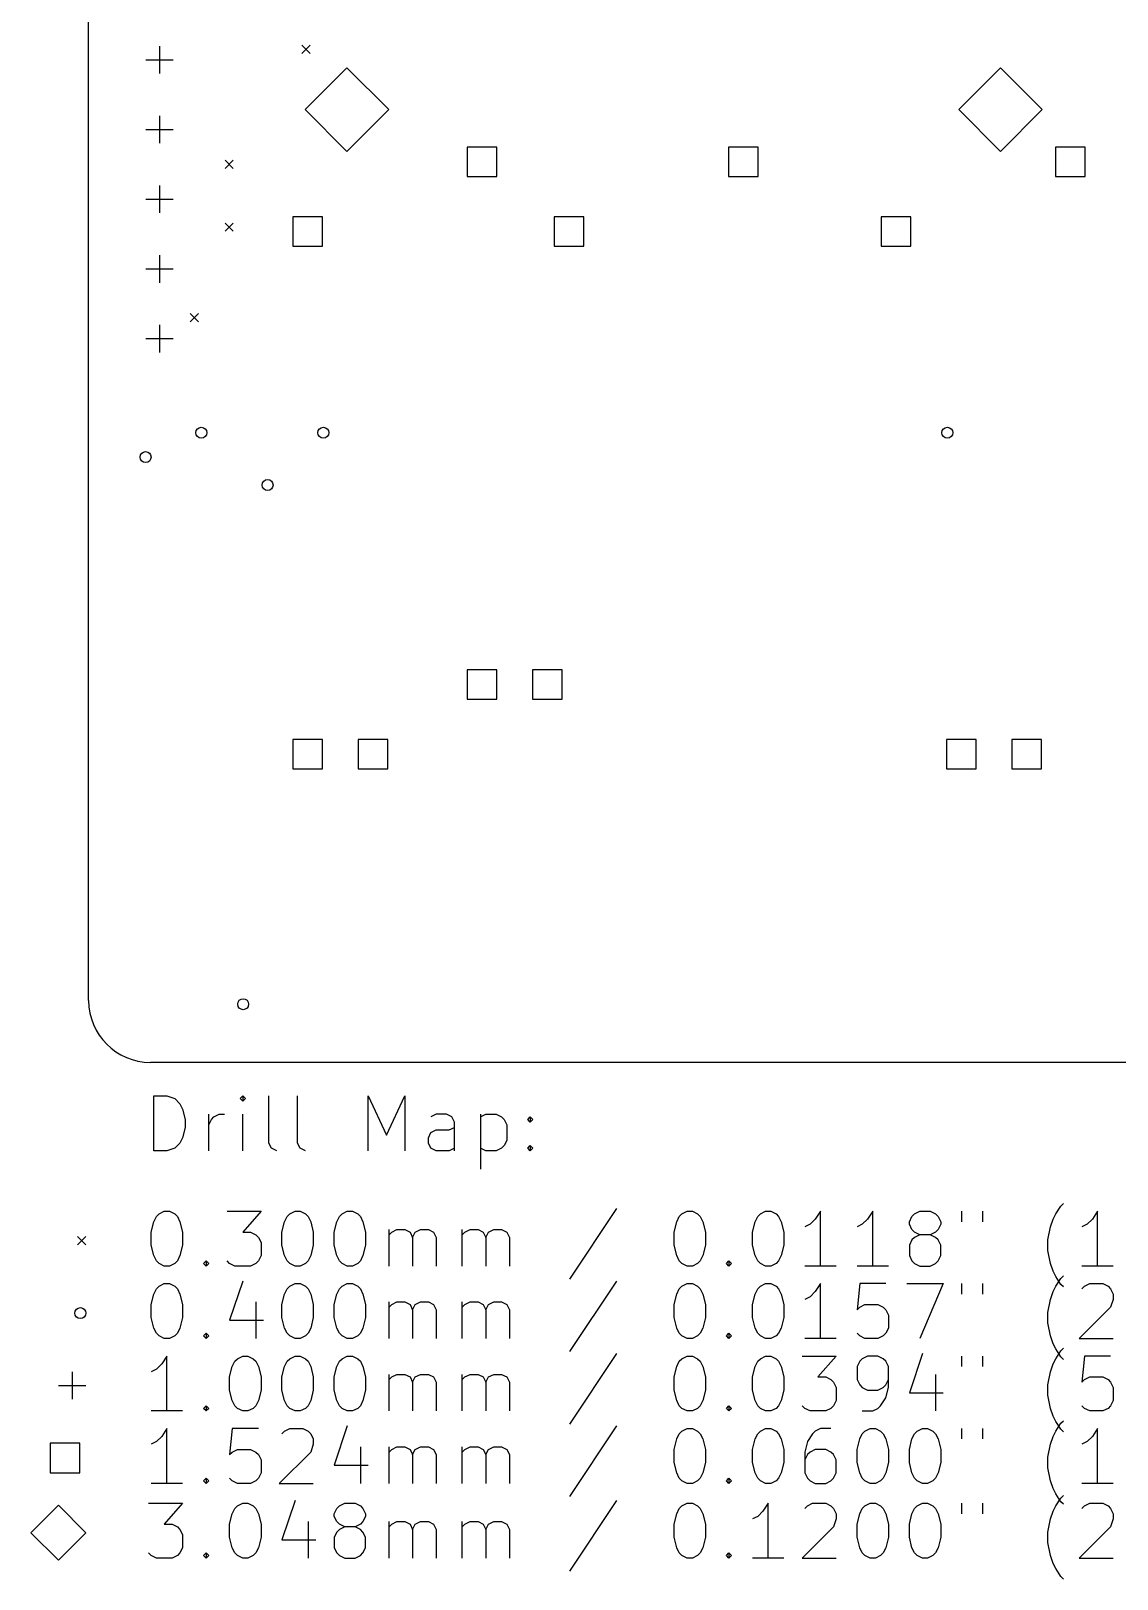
# Model space of a CAD drawing. Extents: x 58 to 363, y -197 to -84.
# Drawn here: x 57.5 to 97.1, y -196.6 to -140.2 of the extents above; entities that cross this region are included whole.
import ezdxf

# ---------------------------------------------------------------- set-up
doc = ezdxf.new("R2010")
doc.units = 0
doc.layers.add('BLACK', color=7, linetype='CONTINUOUS')

msp = doc.modelspace()

# ---------------------------------------------------------------- linework, layer by layer
at = {"layer": 'BLACK', "linetype": 'CONTINUOUS'}
for p, q in [((59.6479, -175.511), (59.6479, -85.8111)), ((62.23, -140.724), (62.23, -141.724)), ((67.414, -140.693), (67.714, -140.993)), ((67.714, -140.693), (67.414, -140.993)), ((61.73, -141.224), (62.73, -141.224)), ((69.0562, -141.51), (67.5322, -143.034)), ((70.5802, -143.034), (69.0562, -141.51)), ((92.8687, -141.51), (91.3447, -143.034)), ((94.3927, -143.034), (92.8687, -141.51)), ((62.23, -143.264), (62.23, -144.264)), ((67.5322, -143.034), (69.0562, -144.558)), ((69.0562, -144.558), (70.5802, -143.034)), ((91.3447, -143.034), (92.8687, -144.558)), ((92.8687, -144.558), (94.3927, -143.034)), ((61.73, -143.764), (62.73, -143.764)), ((74.5163, -144.4), (73.4387, -144.4)), ((73.4387, -144.4), (73.4387, -145.478)), ((74.5163, -145.478), (74.5163, -144.4)), ((84.0413, -144.4), (82.9637, -144.4)), ((82.9637, -144.4), (82.9637, -145.478)), ((84.0413, -145.478), (84.0413, -144.4)), ((95.9476, -144.4), (94.8699, -144.4)), ((94.8699, -144.4), (94.8699, -145.478)), ((95.9476, -145.478), (95.9476, -144.4)), ((64.62, -144.884), (64.92, -145.184)), ((64.92, -144.884), (64.62, -145.184)), ((73.4387, -145.478), (74.5163, -145.478)), ((82.9637, -145.478), (84.0413, -145.478)), ((94.8699, -145.478), (95.9476, -145.478)), ((62.23, -145.804), (62.23, -146.804)), ((61.73, -146.304), (62.73, -146.304)), ((64.62, -147.17), (64.92, -147.47)), ((64.92, -147.17), (64.62, -147.47)), ((68.1663, -146.94), (67.0887, -146.94)), ((67.0887, -146.94), (67.0887, -148.018)), ((68.1663, -148.018), (68.1663, -146.94)), ((77.6913, -146.94), (76.6137, -146.94)), ((76.6137, -146.94), (76.6137, -148.018)), ((77.6913, -148.018), (77.6913, -146.94)), ((89.5976, -146.94), (88.5199, -146.94)), ((88.5199, -146.94), (88.5199, -148.018)), ((89.5976, -148.018), (89.5976, -146.94)), ((62.23, -148.344), (62.23, -149.344)), ((67.0887, -148.018), (68.1663, -148.018)), ((76.6137, -148.018), (77.6913, -148.018)), ((88.5199, -148.018), (89.5976, -148.018)), ((61.73, -148.844), (62.73, -148.844)), ((63.35, -150.472), (63.65, -150.772)), ((63.65, -150.472), (63.35, -150.772)), ((62.23, -150.884), (62.23, -151.884)), ((61.73, -151.384), (62.73, -151.384)), ((74.5163, -163.45), (73.4387, -163.45)), ((73.4387, -163.45), (73.4387, -164.528)), ((74.5163, -164.528), (74.5163, -163.45)), ((76.8976, -163.45), (75.8199, -163.45)), ((75.8199, -163.45), (75.8199, -164.528)), ((76.8976, -164.528), (76.8976, -163.45)), ((73.4387, -164.528), (74.5163, -164.528)), ((75.8199, -164.528), (76.8976, -164.528)), ((68.1663, -165.99), (67.0887, -165.99)), ((67.0887, -165.99), (67.0887, -167.068)), ((68.1663, -167.068), (68.1663, -165.99)), ((70.5476, -165.99), (69.4699, -165.99)), ((69.4699, -165.99), (69.4699, -167.068)), ((70.5476, -167.068), (70.5476, -165.99)), ((91.9788, -165.99), (90.9012, -165.99)), ((90.9012, -165.99), (90.9012, -167.068)), ((91.9788, -167.068), (91.9788, -165.99)), ((94.3601, -165.99), (93.2824, -165.99)), ((93.2824, -165.99), (93.2824, -167.068)), ((94.3601, -167.068), (94.3601, -165.99)), ((67.0887, -167.068), (68.1663, -167.068)), ((69.4699, -167.068), (70.5476, -167.068)), ((90.9012, -167.068), (91.9788, -167.068)), ((93.2824, -167.068), (94.3601, -167.068)), ((107.387, -177.761), (61.8979, -177.761)), ((62.0241, -180.986), (62.0241, -178.986)), ((62.0241, -178.986), (62.5003, -178.986)), ((62.5003, -178.986), (62.786, -179.082)), ((62.786, -179.082), (62.9765, -179.272)), ((62.9765, -179.272), (63.0717, -179.463)), ((65.2622, -178.986), (65.1669, -179.082)), ((65.1669, -179.082), (65.2622, -179.177)), ((65.3574, -179.082), (65.2622, -178.986)), ((65.2622, -178.986), (65.2622, -179.177)), ((65.2622, -179.177), (65.3574, -179.082)), ((66.2146, -180.701), (66.2146, -178.986)), ((67.2622, -180.701), (67.2622, -178.986)), ((69.8336, -180.986), (69.8336, -178.986)), ((69.8336, -178.986), (70.5003, -180.415)), ((70.5003, -180.415), (71.1669, -178.986)), ((71.1669, -178.986), (71.1669, -180.986)), ((63.0717, -179.463), (63.1669, -179.843)), ((63.1669, -179.843), (63.1669, -180.129)), ((64.0241, -180.986), (64.0241, -179.653)), ((64.0241, -180.034), (64.1193, -179.843)), ((64.1193, -179.843), (64.2146, -179.748)), ((64.2146, -179.748), (64.405, -179.653)), ((64.405, -179.653), (64.5955, -179.653)), ((65.2622, -180.986), (65.2622, -179.653)), ((72.3098, -179.653), (72.1193, -179.748)), ((72.6908, -179.653), (72.3098, -179.653)), ((72.8812, -179.748), (72.6908, -179.653)), ((72.9765, -179.939), (72.8812, -179.748)), ((72.9765, -180.986), (72.9765, -179.939)), ((73.9288, -179.653), (73.9288, -181.653)), ((73.9288, -179.748), (74.1193, -179.653)), ((74.1193, -179.653), (74.5003, -179.653)), ((74.5003, -179.653), (74.6908, -179.748)), ((74.6908, -179.748), (74.786, -179.843)), ((74.786, -179.843), (74.8812, -180.034)), ((75.6431, -179.843), (75.7384, -179.748)), ((75.7384, -179.939), (75.6431, -179.843)), ((75.7384, -179.748), (75.8336, -179.843)), ((75.7384, -179.748), (75.7384, -179.939)), ((75.8336, -179.843), (75.7384, -179.939)), ((63.0717, -180.51), (62.9765, -180.701)), ((63.1669, -180.129), (63.0717, -180.51)), ((72.0241, -180.51), (72.1193, -180.32)), ((72.0241, -180.701), (72.0241, -180.51)), ((72.1193, -180.32), (72.3098, -180.224)), ((72.3098, -180.224), (72.786, -180.224)), ((72.786, -180.224), (72.9765, -180.129)), ((74.8812, -180.034), (74.8812, -180.605)), ((62.5003, -180.986), (62.0241, -180.986)), ((62.786, -180.891), (62.5003, -180.986)), ((62.9765, -180.701), (62.786, -180.891)), ((66.3098, -180.891), (66.2146, -180.701)), ((66.5003, -180.986), (66.3098, -180.891)), ((67.3574, -180.891), (67.2622, -180.701)), ((67.5479, -180.986), (67.3574, -180.891)), ((72.1193, -180.891), (72.0241, -180.701)), ((72.3098, -180.986), (72.1193, -180.891)), ((72.786, -180.986), (72.3098, -180.986)), ((72.9765, -180.891), (72.786, -180.986)), ((74.1193, -180.986), (73.9288, -180.891)), ((74.5003, -180.986), (74.1193, -180.986)), ((74.6908, -180.891), (74.5003, -180.986)), ((74.786, -180.796), (74.6908, -180.891)), ((74.8812, -180.605), (74.786, -180.796)), ((75.6431, -180.891), (75.7384, -180.796)), ((75.7384, -180.986), (75.6431, -180.891)), ((75.7384, -180.796), (75.8336, -180.891)), ((75.7384, -180.796), (75.7384, -180.986)), ((75.8336, -180.891), (75.7384, -180.986)), ((62.1193, -183.377), (62.2146, -183.282)), ((62.2146, -183.282), (62.405, -183.186)), ((62.405, -183.186), (62.5955, -183.186)), ((62.5955, -183.186), (62.786, -183.282)), ((62.786, -183.282), (62.8812, -183.377)), ((64.6908, -183.186), (65.9288, -183.186)), ((65.9288, -183.186), (65.2622, -183.948)), ((66.8812, -183.377), (66.9765, -183.282)), ((66.9765, -183.282), (67.1669, -183.186)), ((67.1669, -183.186), (67.3574, -183.186)), ((67.3574, -183.186), (67.5479, -183.282)), ((67.5479, -183.282), (67.6431, -183.377)), ((68.786, -183.377), (68.8812, -183.282)), ((68.8812, -183.282), (69.0717, -183.186)), ((69.0717, -183.186), (69.2622, -183.186)), ((69.2622, -183.186), (69.4527, -183.282)), ((69.4527, -183.282), (69.5479, -183.377)), ((78.8812, -183.091), (77.1669, -185.663)), ((81.1669, -183.377), (81.2622, -183.282)), ((81.2622, -183.282), (81.4527, -183.186)), ((81.4527, -183.186), (81.6431, -183.186)), ((81.6431, -183.186), (81.8336, -183.282)), ((81.8336, -183.282), (81.9288, -183.377)), ((84.0241, -183.377), (84.1193, -183.282)), ((84.1193, -183.282), (84.3098, -183.186)), ((84.3098, -183.186), (84.5003, -183.186)), ((84.5003, -183.186), (84.6908, -183.282)), ((84.6908, -183.282), (84.786, -183.377)), ((86.3098, -183.186), (86.1193, -183.472)), ((86.3098, -185.186), (86.3098, -183.186)), ((88.2146, -183.186), (88.0241, -183.472)), ((88.2146, -185.186), (88.2146, -183.186)), ((89.6431, -183.377), (89.7384, -183.282)), ((89.7384, -183.282), (89.9288, -183.186)), ((89.9288, -183.186), (90.3098, -183.186)), ((90.3098, -183.186), (90.5003, -183.282)), ((90.5003, -183.282), (90.5955, -183.377)), ((91.4527, -183.186), (91.4527, -183.567)), ((92.2146, -183.186), (92.2146, -183.567)), ((94.786, -183.472), (94.8812, -183.282)), ((94.8812, -183.282), (95.0717, -182.996)), ((95.0717, -182.996), (95.1669, -182.901)), ((96.405, -183.186), (96.2146, -183.472)), ((96.405, -185.186), (96.405, -183.186)), ((61.9288, -183.948), (62.0241, -183.567)), ((62.0241, -183.567), (62.1193, -183.377)), ((62.8812, -183.377), (62.9765, -183.567)), ((62.9765, -183.567), (63.0717, -183.948)), ((66.6908, -183.948), (66.786, -183.567)), ((66.786, -183.567), (66.8812, -183.377)), ((67.6431, -183.377), (67.7384, -183.567)), ((67.7384, -183.567), (67.8336, -183.948)), ((68.5955, -183.948), (68.6908, -183.567)), ((68.6908, -183.567), (68.786, -183.377)), ((69.5479, -183.377), (69.6431, -183.567)), ((69.6431, -183.567), (69.7384, -183.948)), ((70.5955, -185.186), (70.5955, -183.853)), ((70.6908, -183.948), (70.8812, -183.853)), ((70.8812, -183.853), (71.1669, -183.853)), ((71.1669, -183.853), (71.3574, -183.948)), ((71.5479, -183.948), (71.7384, -183.853)), ((71.7384, -183.853), (72.0241, -183.853)), ((72.0241, -183.853), (72.2146, -183.948)), ((73.2622, -185.186), (73.2622, -183.853)), ((73.3574, -183.948), (73.5479, -183.853)), ((73.5479, -183.853), (73.8336, -183.853)), ((73.8336, -183.853), (74.0241, -183.948)), ((74.2146, -183.948), (74.405, -183.853)), ((74.405, -183.853), (74.6908, -183.853)), ((74.6908, -183.853), (74.8812, -183.948)), ((80.9765, -183.948), (81.0717, -183.567)), ((81.0717, -183.567), (81.1669, -183.377)), ((81.9288, -183.377), (82.0241, -183.567)), ((82.0241, -183.567), (82.1193, -183.948)), ((83.8336, -183.948), (83.9288, -183.567)), ((83.9288, -183.567), (84.0241, -183.377)), ((84.786, -183.377), (84.8812, -183.567)), ((84.8812, -183.567), (84.9765, -183.948)), ((85.9288, -183.663), (85.7384, -183.758)), ((86.1193, -183.472), (85.9288, -183.663)), ((87.8336, -183.663), (87.6431, -183.758)), ((88.0241, -183.472), (87.8336, -183.663)), ((89.5479, -183.567), (89.6431, -183.377)), ((89.5479, -183.663), (89.5479, -183.567)), ((89.6431, -183.853), (89.5479, -183.663)), ((89.7384, -183.948), (89.6431, -183.853)), ((90.5955, -183.853), (90.5003, -183.948)), ((90.5955, -183.377), (90.6908, -183.567)), ((90.6908, -183.663), (90.5955, -183.853)), ((90.6908, -183.567), (90.6908, -183.663)), ((94.5955, -184.234), (94.6908, -183.758)), ((94.6908, -183.758), (94.786, -183.472)), ((96.0241, -183.663), (95.8336, -183.758)), ((96.2146, -183.472), (96.0241, -183.663)), ((59.2479, -184.111), (59.5479, -184.411)), ((59.5479, -184.111), (59.2479, -184.411)), ((61.9288, -184.424), (61.9288, -183.948)), ((62.0241, -184.805), (61.9288, -184.424)), ((63.0717, -184.424), (62.9765, -184.805)), ((63.0717, -183.948), (63.0717, -184.424)), ((65.2622, -183.948), (65.5479, -183.948)), ((65.5479, -183.948), (65.7384, -184.043)), ((65.7384, -184.043), (65.8336, -184.139)), ((65.8336, -184.139), (65.9288, -184.329)), ((65.9288, -184.329), (65.9288, -184.805)), ((66.6908, -184.424), (66.6908, -183.948)), ((66.786, -184.805), (66.6908, -184.424)), ((67.8336, -184.424), (67.7384, -184.805)), ((67.8336, -183.948), (67.8336, -184.424)), ((68.5955, -184.424), (68.5955, -183.948)), ((68.6908, -184.805), (68.5955, -184.424)), ((69.7384, -184.424), (69.6431, -184.805)), ((69.7384, -183.948), (69.7384, -184.424)), ((70.5955, -184.043), (70.6908, -183.948)), ((71.3574, -183.948), (71.4527, -184.139)), ((71.4527, -184.139), (71.5479, -183.948)), ((71.4527, -184.139), (71.4527, -185.186)), ((72.2146, -183.948), (72.3098, -184.139)), ((72.3098, -184.139), (72.3098, -185.186)), ((73.2622, -184.043), (73.3574, -183.948)), ((74.0241, -183.948), (74.1193, -184.139)), ((74.1193, -184.139), (74.2146, -183.948)), ((74.1193, -184.139), (74.1193, -185.186)), ((74.8812, -183.948), (74.9765, -184.139)), ((74.9765, -184.139), (74.9765, -185.186)), ((80.9765, -184.424), (80.9765, -183.948)), ((81.0717, -184.805), (80.9765, -184.424)), ((82.1193, -184.424), (82.0241, -184.805)), ((82.1193, -183.948), (82.1193, -184.424)), ((83.8336, -184.424), (83.8336, -183.948)), ((83.9288, -184.805), (83.8336, -184.424)), ((84.9765, -184.424), (84.8812, -184.805)), ((84.9765, -183.948), (84.9765, -184.424)), ((89.6431, -184.234), (89.5479, -184.424)), ((89.5479, -184.424), (89.5479, -184.805)), ((89.7384, -184.139), (89.6431, -184.234)), ((89.9288, -184.043), (89.7384, -183.948)), ((89.9288, -184.043), (89.7384, -184.139)), ((90.3098, -184.043), (89.9288, -184.043)), ((90.5003, -183.948), (90.3098, -184.043)), ((90.5003, -184.139), (90.3098, -184.043)), ((90.5955, -184.234), (90.5003, -184.139)), ((90.6908, -184.424), (90.5955, -184.234)), ((90.6908, -184.805), (90.6908, -184.424)), ((94.5955, -184.615), (94.5955, -184.234)), ((62.1193, -184.996), (62.0241, -184.805)), ((62.2146, -185.091), (62.1193, -184.996)), ((62.8812, -184.996), (62.786, -185.091)), ((62.9765, -184.805), (62.8812, -184.996)), ((63.8336, -185.091), (63.9288, -184.996)), ((63.9288, -184.996), (64.0241, -185.091)), ((63.9288, -184.996), (63.9288, -185.186)), ((64.786, -185.091), (64.6908, -184.996)), ((65.8336, -184.996), (65.7384, -185.091)), ((65.9288, -184.805), (65.8336, -184.996)), ((66.8812, -184.996), (66.786, -184.805)), ((66.9765, -185.091), (66.8812, -184.996)), ((67.6431, -184.996), (67.5479, -185.091)), ((67.7384, -184.805), (67.6431, -184.996)), ((68.786, -184.996), (68.6908, -184.805)), ((68.8812, -185.091), (68.786, -184.996)), ((69.5479, -184.996), (69.4527, -185.091)), ((69.6431, -184.805), (69.5479, -184.996)), ((81.1669, -184.996), (81.0717, -184.805)), ((81.2622, -185.091), (81.1669, -184.996)), ((81.9288, -184.996), (81.8336, -185.091)), ((82.0241, -184.805), (81.9288, -184.996)), ((82.8812, -185.091), (82.9765, -184.996)), ((82.9765, -184.996), (83.0717, -185.091)), ((82.9765, -184.996), (82.9765, -185.186)), ((84.0241, -184.996), (83.9288, -184.805)), ((84.1193, -185.091), (84.0241, -184.996)), ((84.786, -184.996), (84.6908, -185.091)), ((84.8812, -184.805), (84.786, -184.996)), ((89.5479, -184.805), (89.6431, -184.996)), ((89.6431, -184.996), (89.7384, -185.091)), ((90.5003, -185.091), (90.5955, -184.996)), ((90.5955, -184.996), (90.6908, -184.805)), ((94.6908, -185.091), (94.5955, -184.615)), ((62.405, -185.186), (62.2146, -185.091)), ((62.5955, -185.186), (62.405, -185.186)), ((62.786, -185.091), (62.5955, -185.186)), ((63.9288, -185.186), (63.8336, -185.091)), ((64.0241, -185.091), (63.9288, -185.186)), ((64.9765, -185.186), (64.786, -185.091)), ((65.5479, -185.186), (64.9765, -185.186)), ((65.7384, -185.091), (65.5479, -185.186)), ((67.1669, -185.186), (66.9765, -185.091)), ((67.3574, -185.186), (67.1669, -185.186)), ((67.5479, -185.091), (67.3574, -185.186)), ((69.0717, -185.186), (68.8812, -185.091)), ((69.2622, -185.186), (69.0717, -185.186)), ((69.4527, -185.091), (69.2622, -185.186)), ((81.4527, -185.186), (81.2622, -185.091)), ((81.6431, -185.186), (81.4527, -185.186)), ((81.8336, -185.091), (81.6431, -185.186)), ((82.9765, -185.186), (82.8812, -185.091)), ((83.0717, -185.091), (82.9765, -185.186)), ((84.3098, -185.186), (84.1193, -185.091)), ((84.5003, -185.186), (84.3098, -185.186)), ((84.6908, -185.091), (84.5003, -185.186)), ((86.8812, -185.186), (85.7384, -185.186)), ((88.786, -185.186), (87.6431, -185.186)), ((89.7384, -185.091), (89.9288, -185.186)), ((89.9288, -185.186), (90.3098, -185.186)), ((90.3098, -185.186), (90.5003, -185.091)), ((94.786, -185.377), (94.6908, -185.091)), ((94.8812, -185.567), (94.786, -185.377)), ((95.0717, -185.853), (94.8812, -185.567)), ((95.0717, -185.636), (95.1669, -185.541)), ((96.9765, -185.186), (95.8336, -185.186)), ((62.0241, -186.207), (62.1193, -186.017)), ((62.1193, -186.017), (62.2146, -185.922)), ((62.2146, -185.922), (62.405, -185.826)), ((62.405, -185.826), (62.5955, -185.826)), ((62.5955, -185.826), (62.786, -185.922)), ((62.786, -185.922), (62.8812, -186.017)), ((62.8812, -186.017), (62.9765, -186.207)), ((65.2622, -185.731), (64.786, -187.16)), ((66.786, -186.207), (66.8812, -186.017)), ((66.8812, -186.017), (66.9765, -185.922)), ((66.9765, -185.922), (67.1669, -185.826)), ((67.1669, -185.826), (67.3574, -185.826)), ((67.3574, -185.826), (67.5479, -185.922)), ((67.5479, -185.922), (67.6431, -186.017)), ((67.6431, -186.017), (67.7384, -186.207)), ((68.6908, -186.207), (68.786, -186.017)), ((68.786, -186.017), (68.8812, -185.922)), ((68.8812, -185.922), (69.0717, -185.826)), ((69.0717, -185.826), (69.2622, -185.826)), ((69.2622, -185.826), (69.4527, -185.922)), ((69.4527, -185.922), (69.5479, -186.017)), ((69.5479, -186.017), (69.6431, -186.207)), ((78.8812, -185.731), (77.1669, -188.303)), ((81.0717, -186.207), (81.1669, -186.017)), ((81.1669, -186.017), (81.2622, -185.922)), ((81.2622, -185.922), (81.4527, -185.826)), ((81.4527, -185.826), (81.6431, -185.826)), ((81.6431, -185.826), (81.8336, -185.922)), ((81.8336, -185.922), (81.9288, -186.017)), ((81.9288, -186.017), (82.0241, -186.207)), ((83.9288, -186.207), (84.0241, -186.017)), ((84.0241, -186.017), (84.1193, -185.922)), ((84.1193, -185.922), (84.3098, -185.826)), ((84.3098, -185.826), (84.5003, -185.826)), ((84.5003, -185.826), (84.6908, -185.922)), ((84.6908, -185.922), (84.786, -186.017)), ((84.786, -186.017), (84.8812, -186.207)), ((86.1193, -186.112), (85.9288, -186.303)), ((86.3098, -185.826), (86.1193, -186.112)), ((86.3098, -187.826), (86.3098, -185.826)), ((87.7384, -185.826), (87.6431, -186.779)), ((88.6908, -185.826), (87.7384, -185.826)), ((89.4527, -185.826), (90.786, -185.826)), ((90.786, -185.826), (89.9288, -187.826)), ((91.4527, -185.826), (91.4527, -186.207)), ((92.2146, -185.826), (92.2146, -186.207)), ((94.6908, -186.398), (94.786, -186.112)), ((94.786, -186.112), (94.8812, -185.922)), ((94.8812, -185.922), (95.0717, -185.636)), ((95.1669, -185.948), (95.0717, -185.853)), ((95.8336, -186.017), (95.9288, -185.922)), ((95.9288, -185.922), (96.1193, -185.826)), ((96.1193, -185.826), (96.5955, -185.826)), ((96.5955, -185.826), (96.786, -185.922)), ((96.786, -185.922), (96.8812, -186.017)), ((96.8812, -186.017), (96.9765, -186.207)), ((61.9288, -186.588), (62.0241, -186.207)), ((61.9288, -187.064), (61.9288, -186.588)), ((62.9765, -186.207), (63.0717, -186.588)), ((63.0717, -186.588), (63.0717, -187.064)), ((65.7384, -186.493), (65.7384, -187.826)), ((66.6908, -186.588), (66.786, -186.207)), ((66.6908, -187.064), (66.6908, -186.588)), ((67.7384, -186.207), (67.8336, -186.588)), ((67.8336, -186.588), (67.8336, -187.064)), ((68.5955, -186.588), (68.6908, -186.207)), ((68.5955, -187.064), (68.5955, -186.588)), ((69.6431, -186.207), (69.7384, -186.588)), ((69.7384, -186.588), (69.7384, -187.064)), ((70.5955, -187.826), (70.5955, -186.493)), ((70.5955, -186.683), (70.6908, -186.588)), ((70.6908, -186.588), (70.8812, -186.493)), ((70.8812, -186.493), (71.1669, -186.493)), ((71.1669, -186.493), (71.3574, -186.588)), ((71.3574, -186.588), (71.4527, -186.779)), ((71.4527, -186.779), (71.5479, -186.588)), ((71.5479, -186.588), (71.7384, -186.493)), ((71.7384, -186.493), (72.0241, -186.493)), ((72.0241, -186.493), (72.2146, -186.588)), ((72.2146, -186.588), (72.3098, -186.779)), ((73.2622, -187.826), (73.2622, -186.493)), ((73.2622, -186.683), (73.3574, -186.588)), ((73.3574, -186.588), (73.5479, -186.493)), ((73.5479, -186.493), (73.8336, -186.493)), ((73.8336, -186.493), (74.0241, -186.588)), ((74.0241, -186.588), (74.1193, -186.779)), ((74.1193, -186.779), (74.2146, -186.588)), ((74.2146, -186.588), (74.405, -186.493)), ((74.405, -186.493), (74.6908, -186.493)), ((74.6908, -186.493), (74.8812, -186.588)), ((74.8812, -186.588), (74.9765, -186.779)), ((80.9765, -186.588), (81.0717, -186.207)), ((80.9765, -187.064), (80.9765, -186.588)), ((82.0241, -186.207), (82.1193, -186.588)), ((82.1193, -186.588), (82.1193, -187.064)), ((83.8336, -186.588), (83.9288, -186.207)), ((83.8336, -187.064), (83.8336, -186.588)), ((84.8812, -186.207), (84.9765, -186.588)), ((84.9765, -186.588), (84.9765, -187.064)), ((85.9288, -186.303), (85.7384, -186.398)), ((87.6431, -186.779), (87.7384, -186.683)), ((87.7384, -186.683), (87.9288, -186.588)), ((87.9288, -186.588), (88.405, -186.588)), ((88.405, -186.588), (88.5955, -186.683)), ((88.5955, -186.683), (88.6908, -186.779)), ((94.5955, -186.874), (94.6908, -186.398)), ((96.8812, -186.683), (95.7384, -187.826)), ((96.9765, -186.398), (96.8812, -186.683)), ((96.9765, -186.207), (96.9765, -186.398)), ((62.0241, -187.445), (61.9288, -187.064)), ((63.0717, -187.064), (62.9765, -187.445)), ((64.786, -187.16), (66.0241, -187.16)), ((66.786, -187.445), (66.6908, -187.064)), ((67.8336, -187.064), (67.7384, -187.445)), ((68.6908, -187.445), (68.5955, -187.064)), ((69.7384, -187.064), (69.6431, -187.445)), ((71.4527, -186.779), (71.4527, -187.826)), ((72.3098, -186.779), (72.3098, -187.826)), ((74.1193, -186.779), (74.1193, -187.826)), ((74.9765, -186.779), (74.9765, -187.826)), ((81.0717, -187.445), (80.9765, -187.064)), ((82.1193, -187.064), (82.0241, -187.445)), ((83.9288, -187.445), (83.8336, -187.064)), ((84.9765, -187.064), (84.8812, -187.445)), ((88.6908, -186.779), (88.786, -186.969)), ((88.786, -186.969), (88.786, -187.445)), ((94.5955, -187.255), (94.5955, -186.874)), ((94.6908, -187.731), (94.5955, -187.255)), ((62.1193, -187.636), (62.0241, -187.445)), ((62.2146, -187.731), (62.1193, -187.636)), ((62.405, -187.826), (62.2146, -187.731)), ((62.5955, -187.826), (62.405, -187.826)), ((62.786, -187.731), (62.5955, -187.826)), ((62.8812, -187.636), (62.786, -187.731)), ((62.9765, -187.445), (62.8812, -187.636)), ((63.8336, -187.731), (63.9288, -187.636)), ((63.9288, -187.826), (63.8336, -187.731)), ((63.9288, -187.636), (64.0241, -187.731)), ((63.9288, -187.636), (63.9288, -187.826)), ((64.0241, -187.731), (63.9288, -187.826)), ((66.8812, -187.636), (66.786, -187.445)), ((66.9765, -187.731), (66.8812, -187.636)), ((67.1669, -187.826), (66.9765, -187.731)), ((67.3574, -187.826), (67.1669, -187.826)), ((67.5479, -187.731), (67.3574, -187.826)), ((67.6431, -187.636), (67.5479, -187.731)), ((67.7384, -187.445), (67.6431, -187.636)), ((68.786, -187.636), (68.6908, -187.445)), ((68.8812, -187.731), (68.786, -187.636)), ((69.0717, -187.826), (68.8812, -187.731)), ((69.2622, -187.826), (69.0717, -187.826)), ((69.4527, -187.731), (69.2622, -187.826)), ((69.5479, -187.636), (69.4527, -187.731)), ((69.6431, -187.445), (69.5479, -187.636)), ((81.1669, -187.636), (81.0717, -187.445)), ((81.2622, -187.731), (81.1669, -187.636)), ((81.4527, -187.826), (81.2622, -187.731)), ((81.6431, -187.826), (81.4527, -187.826)), ((81.8336, -187.731), (81.6431, -187.826)), ((81.9288, -187.636), (81.8336, -187.731)), ((82.0241, -187.445), (81.9288, -187.636)), ((82.8812, -187.731), (82.9765, -187.636)), ((82.9765, -187.826), (82.8812, -187.731)), ((82.9765, -187.636), (83.0717, -187.731)), ((82.9765, -187.636), (82.9765, -187.826)), ((83.0717, -187.731), (82.9765, -187.826)), ((84.0241, -187.636), (83.9288, -187.445)), ((84.1193, -187.731), (84.0241, -187.636)), ((84.3098, -187.826), (84.1193, -187.731)), ((84.5003, -187.826), (84.3098, -187.826)), ((84.6908, -187.731), (84.5003, -187.826)), ((84.786, -187.636), (84.6908, -187.731)), ((84.8812, -187.445), (84.786, -187.636)), ((86.8812, -187.826), (85.7384, -187.826)), ((87.7384, -187.731), (87.6431, -187.636)), ((87.9288, -187.826), (87.7384, -187.731)), ((88.405, -187.826), (87.9288, -187.826)), ((88.5955, -187.731), (88.405, -187.826)), ((88.6908, -187.636), (88.5955, -187.731)), ((88.786, -187.445), (88.6908, -187.636)), ((94.786, -188.017), (94.6908, -187.731)), ((95.7384, -187.826), (96.9765, -187.826)), ((78.8812, -188.371), (77.1669, -190.943)), ((90.0241, -188.371), (89.5479, -189.8)), ((94.8812, -188.207), (94.786, -188.017)), ((95.0717, -188.493), (94.8812, -188.207)), ((94.8812, -188.562), (95.0717, -188.276)), ((95.0717, -188.276), (95.1669, -188.181)), ((62.1193, -188.943), (61.9288, -189.038)), ((62.3098, -188.752), (62.1193, -188.943)), ((62.5003, -188.466), (62.3098, -188.752)), ((62.5003, -190.466), (62.5003, -188.466)), ((64.786, -189.228), (64.8812, -188.847)), ((64.8812, -188.847), (64.9765, -188.657)), ((64.9765, -188.657), (65.0717, -188.562)), ((65.0717, -188.562), (65.2622, -188.466)), ((65.2622, -188.466), (65.4527, -188.466)), ((65.4527, -188.466), (65.6431, -188.562)), ((65.6431, -188.562), (65.7384, -188.657)), ((65.7384, -188.657), (65.8336, -188.847)), ((65.8336, -188.847), (65.9288, -189.228)), ((66.6908, -189.228), (66.786, -188.847)), ((66.786, -188.847), (66.8812, -188.657)), ((66.8812, -188.657), (66.9765, -188.562)), ((66.9765, -188.562), (67.1669, -188.466)), ((67.1669, -188.466), (67.3574, -188.466)), ((67.3574, -188.466), (67.5479, -188.562)), ((67.5479, -188.562), (67.6431, -188.657)), ((67.6431, -188.657), (67.7384, -188.847)), ((67.7384, -188.847), (67.8336, -189.228)), ((68.5955, -189.228), (68.6908, -188.847)), ((68.6908, -188.847), (68.786, -188.657)), ((68.786, -188.657), (68.8812, -188.562)), ((68.8812, -188.562), (69.0717, -188.466)), ((69.0717, -188.466), (69.2622, -188.466)), ((69.2622, -188.466), (69.4527, -188.562)), ((69.4527, -188.562), (69.5479, -188.657)), ((69.5479, -188.657), (69.6431, -188.847)), ((69.6431, -188.847), (69.7384, -189.228)), ((80.9765, -189.228), (81.0717, -188.847)), ((81.0717, -188.847), (81.1669, -188.657)), ((81.1669, -188.657), (81.2622, -188.562)), ((81.2622, -188.562), (81.4527, -188.466)), ((81.4527, -188.466), (81.6431, -188.466)), ((81.6431, -188.466), (81.8336, -188.562)), ((81.8336, -188.562), (81.9288, -188.657)), ((81.9288, -188.657), (82.0241, -188.847)), ((82.0241, -188.847), (82.1193, -189.228)), ((83.8336, -189.228), (83.9288, -188.847)), ((83.9288, -188.847), (84.0241, -188.657)), ((84.0241, -188.657), (84.1193, -188.562)), ((84.1193, -188.562), (84.3098, -188.466)), ((84.3098, -188.466), (84.5003, -188.466)), ((84.5003, -188.466), (84.6908, -188.562)), ((84.6908, -188.562), (84.786, -188.657)), ((84.786, -188.657), (84.8812, -188.847)), ((84.8812, -188.847), (84.9765, -189.228)), ((85.6431, -188.466), (86.8812, -188.466)), ((86.8812, -188.466), (86.2146, -189.228)), ((87.7384, -188.657), (87.6431, -188.847)), ((87.6431, -188.847), (87.6431, -189.323)), ((87.8336, -188.562), (87.7384, -188.657)), ((88.0241, -188.466), (87.8336, -188.562)), ((88.405, -188.466), (88.0241, -188.466)), ((88.5955, -188.562), (88.405, -188.466)), ((88.6908, -188.657), (88.5955, -188.562)), ((88.786, -188.847), (88.6908, -188.657)), ((88.786, -189.609), (88.786, -188.847)), ((91.4527, -188.466), (91.4527, -188.847)), ((92.2146, -188.466), (92.2146, -188.847)), ((94.6908, -189.038), (94.786, -188.752)), ((94.786, -188.752), (94.8812, -188.562)), ((95.1669, -188.588), (95.0717, -188.493)), ((95.9288, -188.466), (95.8336, -189.419)), ((96.8812, -188.466), (95.9288, -188.466)), ((58.5479, -189.541), (59.5479, -189.541)), ((59.0479, -189.041), (59.0479, -190.041)), ((64.786, -189.704), (64.786, -189.228)), ((65.9288, -189.228), (65.9288, -189.704)), ((66.6908, -189.704), (66.6908, -189.228)), ((67.8336, -189.228), (67.8336, -189.704)), ((68.5955, -189.704), (68.5955, -189.228)), ((69.7384, -189.228), (69.7384, -189.704)), ((70.5955, -190.466), (70.5955, -189.133)), ((70.5955, -189.323), (70.6908, -189.228)), ((70.6908, -189.228), (70.8812, -189.133)), ((70.8812, -189.133), (71.1669, -189.133)), ((71.1669, -189.133), (71.3574, -189.228)), ((71.3574, -189.228), (71.4527, -189.419)), ((71.4527, -189.419), (71.5479, -189.228)), ((71.4527, -189.419), (71.4527, -190.466)), ((71.5479, -189.228), (71.7384, -189.133)), ((71.7384, -189.133), (72.0241, -189.133)), ((72.0241, -189.133), (72.2146, -189.228)), ((72.2146, -189.228), (72.3098, -189.419)), ((72.3098, -189.419), (72.3098, -190.466)), ((73.2622, -190.466), (73.2622, -189.133)), ((73.2622, -189.323), (73.3574, -189.228)), ((73.3574, -189.228), (73.5479, -189.133)), ((73.5479, -189.133), (73.8336, -189.133)), ((73.8336, -189.133), (74.0241, -189.228)), ((74.0241, -189.228), (74.1193, -189.419)), ((74.1193, -189.419), (74.2146, -189.228)), ((74.1193, -189.419), (74.1193, -190.466)), ((74.2146, -189.228), (74.405, -189.133)), ((74.405, -189.133), (74.6908, -189.133)), ((74.6908, -189.133), (74.8812, -189.228)), ((74.8812, -189.228), (74.9765, -189.419)), ((74.9765, -189.419), (74.9765, -190.466)), ((80.9765, -189.704), (80.9765, -189.228)), ((82.1193, -189.228), (82.1193, -189.704)), ((83.8336, -189.704), (83.8336, -189.228)), ((84.9765, -189.228), (84.9765, -189.704)), ((86.2146, -189.228), (86.5003, -189.228)), ((86.5003, -189.228), (86.6908, -189.323)), ((86.6908, -189.323), (86.786, -189.419)), ((86.786, -189.419), (86.8812, -189.609)), ((87.6431, -189.323), (87.7384, -189.514)), ((87.7384, -189.514), (87.8336, -189.609)), ((88.5955, -189.609), (88.6908, -189.514)), ((88.6908, -189.514), (88.786, -189.323)), ((90.5003, -189.133), (90.5003, -190.466)), ((94.5955, -189.514), (94.6908, -189.038)), ((94.5955, -189.895), (94.5955, -189.514)), ((95.8336, -189.419), (95.9288, -189.323)), ((95.9288, -189.323), (96.1193, -189.228)), ((96.1193, -189.228), (96.5955, -189.228)), ((96.5955, -189.228), (96.786, -189.323)), ((96.786, -189.323), (96.8812, -189.419)), ((96.8812, -189.419), (96.9765, -189.609)), ((64.8812, -190.085), (64.786, -189.704)), ((64.9765, -190.276), (64.8812, -190.085)), ((65.8336, -190.085), (65.7384, -190.276)), ((65.9288, -189.704), (65.8336, -190.085)), ((66.786, -190.085), (66.6908, -189.704)), ((66.8812, -190.276), (66.786, -190.085)), ((67.7384, -190.085), (67.6431, -190.276)), ((67.8336, -189.704), (67.7384, -190.085)), ((68.6908, -190.085), (68.5955, -189.704)), ((68.786, -190.276), (68.6908, -190.085)), ((69.6431, -190.085), (69.5479, -190.276)), ((69.7384, -189.704), (69.6431, -190.085)), ((81.0717, -190.085), (80.9765, -189.704)), ((81.1669, -190.276), (81.0717, -190.085)), ((82.0241, -190.085), (81.9288, -190.276)), ((82.1193, -189.704), (82.0241, -190.085)), ((83.9288, -190.085), (83.8336, -189.704)), ((84.0241, -190.276), (83.9288, -190.085)), ((84.8812, -190.085), (84.786, -190.276)), ((84.9765, -189.704), (84.8812, -190.085)), ((86.8812, -190.085), (86.786, -190.276)), ((86.8812, -189.609), (86.8812, -190.085)), ((87.8336, -189.609), (88.0241, -189.704)), ((88.0241, -189.704), (88.405, -189.704)), ((88.405, -189.704), (88.5955, -189.609)), ((88.5003, -190.276), (88.6908, -189.99)), ((88.6908, -189.99), (88.786, -189.609)), ((89.5479, -189.8), (90.786, -189.8)), ((94.6908, -190.371), (94.5955, -189.895)), ((96.9765, -190.085), (96.8812, -190.276)), ((96.9765, -189.609), (96.9765, -190.085)), ((63.0717, -190.466), (61.9288, -190.466)), ((63.8336, -190.371), (63.9288, -190.276)), ((63.9288, -190.466), (63.8336, -190.371)), ((63.9288, -190.276), (64.0241, -190.371)), ((63.9288, -190.276), (63.9288, -190.466)), ((64.0241, -190.371), (63.9288, -190.466)), ((65.0717, -190.371), (64.9765, -190.276)), ((65.2622, -190.466), (65.0717, -190.371)), ((65.4527, -190.466), (65.2622, -190.466)), ((65.6431, -190.371), (65.4527, -190.466)), ((65.7384, -190.276), (65.6431, -190.371)), ((66.9765, -190.371), (66.8812, -190.276)), ((67.1669, -190.466), (66.9765, -190.371)), ((67.3574, -190.466), (67.1669, -190.466)), ((67.5479, -190.371), (67.3574, -190.466)), ((67.6431, -190.276), (67.5479, -190.371)), ((68.8812, -190.371), (68.786, -190.276)), ((69.0717, -190.466), (68.8812, -190.371)), ((69.2622, -190.466), (69.0717, -190.466)), ((69.4527, -190.371), (69.2622, -190.466)), ((69.5479, -190.276), (69.4527, -190.371)), ((81.2622, -190.371), (81.1669, -190.276)), ((81.4527, -190.466), (81.2622, -190.371)), ((81.6431, -190.466), (81.4527, -190.466)), ((81.8336, -190.371), (81.6431, -190.466)), ((81.9288, -190.276), (81.8336, -190.371)), ((82.8812, -190.371), (82.9765, -190.276)), ((82.9765, -190.466), (82.8812, -190.371)), ((82.9765, -190.276), (83.0717, -190.371)), ((82.9765, -190.276), (82.9765, -190.466)), ((83.0717, -190.371), (82.9765, -190.466)), ((84.1193, -190.371), (84.0241, -190.276)), ((84.3098, -190.466), (84.1193, -190.371)), ((84.5003, -190.466), (84.3098, -190.466)), ((84.6908, -190.371), (84.5003, -190.466)), ((84.786, -190.276), (84.6908, -190.371)), ((85.7384, -190.371), (85.6431, -190.276)), ((85.9288, -190.466), (85.7384, -190.371)), ((86.5003, -190.466), (85.9288, -190.466)), ((86.6908, -190.371), (86.5003, -190.466)), ((86.786, -190.276), (86.6908, -190.371)), ((87.8336, -190.466), (88.2146, -190.466)), ((88.2146, -190.466), (88.405, -190.371)), ((88.405, -190.371), (88.5003, -190.276)), ((94.786, -190.657), (94.6908, -190.371)), ((94.8812, -190.847), (94.786, -190.657)), ((95.9288, -190.371), (95.8336, -190.276)), ((96.1193, -190.466), (95.9288, -190.371)), ((96.5955, -190.466), (96.1193, -190.466)), ((96.786, -190.371), (96.5955, -190.466)), ((96.8812, -190.276), (96.786, -190.371)), ((62.5003, -191.106), (62.3098, -191.392)), ((62.5003, -193.106), (62.5003, -191.106)), ((64.8812, -191.106), (64.786, -192.059)), ((65.8336, -191.106), (64.8812, -191.106)), ((66.6908, -191.297), (66.786, -191.202)), ((66.786, -191.202), (66.9765, -191.106)), ((66.9765, -191.106), (67.4527, -191.106)), ((67.4527, -191.106), (67.6431, -191.202)), ((67.6431, -191.202), (67.7384, -191.297)), ((69.0717, -191.011), (68.5955, -192.44)), ((78.8812, -191.011), (77.1669, -193.583)), ((81.1669, -191.297), (81.2622, -191.202)), ((81.2622, -191.202), (81.4527, -191.106)), ((81.4527, -191.106), (81.6431, -191.106)), ((81.6431, -191.106), (81.8336, -191.202)), ((81.8336, -191.202), (81.9288, -191.297)), ((84.0241, -191.297), (84.1193, -191.202)), ((84.1193, -191.202), (84.3098, -191.106)), ((84.3098, -191.106), (84.5003, -191.106)), ((84.5003, -191.106), (84.6908, -191.202)), ((84.6908, -191.202), (84.786, -191.297)), ((86.1193, -191.202), (86.0241, -191.297)), ((86.3098, -191.106), (86.1193, -191.202)), ((86.6908, -191.106), (86.3098, -191.106)), ((87.8336, -191.297), (87.9288, -191.202)), ((87.9288, -191.202), (88.1193, -191.106)), ((88.1193, -191.106), (88.3098, -191.106)), ((88.3098, -191.106), (88.5003, -191.202)), ((88.5003, -191.202), (88.5955, -191.297)), ((89.7384, -191.297), (89.8336, -191.202)), ((89.8336, -191.202), (90.0241, -191.106)), ((90.0241, -191.106), (90.2146, -191.106)), ((90.2146, -191.106), (90.405, -191.202)), ((90.405, -191.202), (90.5003, -191.297)), ((91.4527, -191.106), (91.4527, -191.487)), ((92.2146, -191.106), (92.2146, -191.487)), ((94.786, -191.392), (94.8812, -191.202)), ((95.0717, -191.133), (94.8812, -190.847)), ((94.8812, -191.202), (95.0717, -190.916)), ((95.0717, -190.916), (95.1669, -190.821)), ((95.1669, -191.228), (95.0717, -191.133)), ((96.405, -191.106), (96.2146, -191.392)), ((96.405, -193.106), (96.405, -191.106)), ((59.3247, -191.642), (58.2471, -191.642)), ((58.2471, -191.642), (58.2471, -192.72)), ((59.3247, -192.72), (59.3247, -191.642)), ((62.1193, -191.583), (61.9288, -191.678)), ((62.3098, -191.392), (62.1193, -191.583)), ((67.7384, -191.297), (67.8336, -191.487)), ((67.8336, -191.678), (67.7384, -191.963)), ((67.8336, -191.487), (67.8336, -191.678)), ((69.5479, -191.773), (69.5479, -193.106)), ((70.5955, -193.106), (70.5955, -191.773)), ((70.6908, -191.868), (70.8812, -191.773)), ((70.8812, -191.773), (71.1669, -191.773)), ((71.1669, -191.773), (71.3574, -191.868)), ((71.5479, -191.868), (71.7384, -191.773)), ((71.7384, -191.773), (72.0241, -191.773)), ((72.0241, -191.773), (72.2146, -191.868)), ((73.2622, -193.106), (73.2622, -191.773)), ((73.3574, -191.868), (73.5479, -191.773)), ((73.5479, -191.773), (73.8336, -191.773)), ((73.8336, -191.773), (74.0241, -191.868)), ((74.2146, -191.868), (74.405, -191.773)), ((74.405, -191.773), (74.6908, -191.773)), ((74.6908, -191.773), (74.8812, -191.868)), ((80.9765, -191.868), (81.0717, -191.487)), ((81.0717, -191.487), (81.1669, -191.297)), ((81.9288, -191.297), (82.0241, -191.487)), ((82.0241, -191.487), (82.1193, -191.868)), ((83.8336, -191.868), (83.9288, -191.487)), ((83.9288, -191.487), (84.0241, -191.297)), ((84.786, -191.297), (84.8812, -191.487)), ((84.8812, -191.487), (84.9765, -191.868)), ((85.8336, -191.583), (85.7384, -191.963)), ((86.0241, -191.297), (85.8336, -191.583)), ((87.6431, -191.868), (87.7384, -191.487)), ((87.7384, -191.487), (87.8336, -191.297)), ((88.5955, -191.297), (88.6908, -191.487)), ((88.6908, -191.487), (88.786, -191.868)), ((89.5479, -191.868), (89.6431, -191.487)), ((89.6431, -191.487), (89.7384, -191.297)), ((90.5003, -191.297), (90.5955, -191.487)), ((90.5955, -191.487), (90.6908, -191.868)), ((94.5955, -192.154), (94.6908, -191.678)), ((94.6908, -191.678), (94.786, -191.392)), ((96.0241, -191.583), (95.8336, -191.678)), ((96.2146, -191.392), (96.0241, -191.583)), ((64.786, -192.059), (64.8812, -191.963)), ((64.8812, -191.963), (65.0717, -191.868)), ((65.0717, -191.868), (65.5479, -191.868)), ((65.5479, -191.868), (65.7384, -191.963)), ((65.7384, -191.963), (65.8336, -192.059)), ((65.8336, -192.059), (65.9288, -192.249)), ((65.9288, -192.249), (65.9288, -192.725)), ((67.7384, -191.963), (66.5955, -193.106)), ((70.5955, -191.963), (70.6908, -191.868)), ((71.3574, -191.868), (71.4527, -192.059)), ((71.4527, -192.059), (71.5479, -191.868)), ((71.4527, -192.059), (71.4527, -193.106)), ((72.2146, -191.868), (72.3098, -192.059)), ((72.3098, -192.059), (72.3098, -193.106)), ((73.2622, -191.963), (73.3574, -191.868)), ((74.0241, -191.868), (74.1193, -192.059)), ((74.1193, -192.059), (74.2146, -191.868)), ((74.1193, -192.059), (74.1193, -193.106)), ((74.8812, -191.868), (74.9765, -192.059)), ((74.9765, -192.059), (74.9765, -193.106)), ((80.9765, -192.344), (80.9765, -191.868)), ((81.0717, -192.725), (80.9765, -192.344)), ((82.1193, -192.344), (82.0241, -192.725)), ((82.1193, -191.868), (82.1193, -192.344)), ((83.8336, -192.344), (83.8336, -191.868)), ((83.9288, -192.725), (83.8336, -192.344)), ((84.9765, -192.344), (84.8812, -192.725)), ((84.9765, -191.868), (84.9765, -192.344)), ((85.7384, -191.963), (85.7384, -192.725)), ((85.8336, -192.059), (85.7384, -192.249)), ((85.9288, -191.963), (85.8336, -192.059)), ((86.1193, -191.868), (85.9288, -191.963)), ((86.5003, -191.868), (86.1193, -191.868)), ((86.6908, -191.963), (86.5003, -191.868)), ((86.786, -192.059), (86.6908, -191.963)), ((86.8812, -192.249), (86.786, -192.059)), ((86.8812, -192.725), (86.8812, -192.249)), ((87.6431, -192.344), (87.6431, -191.868)), ((87.7384, -192.725), (87.6431, -192.344)), ((88.786, -192.344), (88.6908, -192.725)), ((88.786, -191.868), (88.786, -192.344)), ((89.5479, -192.344), (89.5479, -191.868)), ((89.6431, -192.725), (89.5479, -192.344)), ((90.6908, -192.344), (90.5955, -192.725)), ((90.6908, -191.868), (90.6908, -192.344)), ((94.5955, -192.535), (94.5955, -192.154)), ((58.2471, -192.72), (59.3247, -192.72)), ((63.8336, -193.011), (63.9288, -192.916)), ((63.9288, -192.916), (64.0241, -193.011)), ((63.9288, -192.916), (63.9288, -193.106)), ((64.8812, -193.011), (64.786, -192.916)), ((65.8336, -192.916), (65.7384, -193.011)), ((65.9288, -192.725), (65.8336, -192.916)), ((68.5955, -192.44), (69.8336, -192.44)), ((81.1669, -192.916), (81.0717, -192.725)), ((81.2622, -193.011), (81.1669, -192.916)), ((81.9288, -192.916), (81.8336, -193.011)), ((82.0241, -192.725), (81.9288, -192.916)), ((82.8812, -193.011), (82.9765, -192.916)), ((82.9765, -192.916), (83.0717, -193.011)), ((82.9765, -192.916), (82.9765, -193.106)), ((84.0241, -192.916), (83.9288, -192.725)), ((84.1193, -193.011), (84.0241, -192.916)), ((84.786, -192.916), (84.6908, -193.011)), ((84.8812, -192.725), (84.786, -192.916)), ((85.7384, -192.725), (85.8336, -192.916)), ((85.8336, -192.916), (85.9288, -193.011)), ((86.6908, -193.011), (86.786, -192.916)), ((86.786, -192.916), (86.8812, -192.725)), ((87.8336, -192.916), (87.7384, -192.725)), ((87.9288, -193.011), (87.8336, -192.916)), ((88.5955, -192.916), (88.5003, -193.011)), ((88.6908, -192.725), (88.5955, -192.916)), ((89.7384, -192.916), (89.6431, -192.725)), ((89.8336, -193.011), (89.7384, -192.916)), ((90.5003, -192.916), (90.405, -193.011)), ((90.5955, -192.725), (90.5003, -192.916)), ((94.6908, -193.011), (94.5955, -192.535)), ((63.0717, -193.106), (61.9288, -193.106)), ((63.9288, -193.106), (63.8336, -193.011)), ((64.0241, -193.011), (63.9288, -193.106)), ((65.0717, -193.106), (64.8812, -193.011)), ((65.5479, -193.106), (65.0717, -193.106)), ((65.7384, -193.011), (65.5479, -193.106)), ((66.5955, -193.106), (67.8336, -193.106)), ((81.4527, -193.106), (81.2622, -193.011)), ((81.6431, -193.106), (81.4527, -193.106)), ((81.8336, -193.011), (81.6431, -193.106)), ((82.9765, -193.106), (82.8812, -193.011)), ((83.0717, -193.011), (82.9765, -193.106)), ((84.3098, -193.106), (84.1193, -193.011)), ((84.5003, -193.106), (84.3098, -193.106)), ((84.6908, -193.011), (84.5003, -193.106)), ((85.9288, -193.011), (86.1193, -193.106)), ((86.1193, -193.106), (86.5003, -193.106)), ((86.5003, -193.106), (86.6908, -193.011)), ((88.1193, -193.106), (87.9288, -193.011)), ((88.3098, -193.106), (88.1193, -193.106)), ((88.5003, -193.011), (88.3098, -193.106)), ((90.0241, -193.106), (89.8336, -193.011)), ((90.2146, -193.106), (90.0241, -193.106)), ((90.405, -193.011), (90.2146, -193.106)), ((94.786, -193.297), (94.6908, -193.011)), ((94.8812, -193.487), (94.786, -193.297)), ((95.0717, -193.773), (94.8812, -193.487)), ((96.9765, -193.106), (95.8336, -193.106)), ((58.5479, -193.905), (57.5479, -194.905)), ((59.5479, -194.905), (58.5479, -193.905)), ((61.8336, -193.83), (63.0717, -193.83)), ((63.0717, -193.83), (62.405, -194.592)), ((64.8812, -194.211), (64.9765, -194.021)), ((64.9765, -194.021), (65.0717, -193.926)), ((65.0717, -193.926), (65.2622, -193.83)), ((65.2622, -193.83), (65.4527, -193.83)), ((65.4527, -193.83), (65.6431, -193.926)), ((65.6431, -193.926), (65.7384, -194.021)), ((65.7384, -194.021), (65.8336, -194.211)), ((67.1669, -193.735), (66.6908, -195.164)), ((68.5955, -194.211), (68.6908, -194.021)), ((68.6908, -194.021), (68.786, -193.926)), ((68.786, -193.926), (68.9765, -193.83)), ((68.9765, -193.83), (69.3574, -193.83)), ((69.3574, -193.83), (69.5479, -193.926)), ((69.5479, -193.926), (69.6431, -194.021)), ((69.6431, -194.021), (69.7384, -194.211)), ((78.8812, -193.735), (77.1669, -196.307)), ((81.0717, -194.211), (81.1669, -194.021)), ((81.1669, -194.021), (81.2622, -193.926)), ((81.2622, -193.926), (81.4527, -193.83)), ((81.4527, -193.83), (81.6431, -193.83)), ((81.6431, -193.83), (81.8336, -193.926)), ((81.8336, -193.926), (81.9288, -194.021)), ((81.9288, -194.021), (82.0241, -194.211)), ((84.405, -193.83), (84.2146, -194.116)), ((84.405, -195.83), (84.405, -193.83)), ((85.7384, -194.021), (85.8336, -193.926)), ((85.8336, -193.926), (86.0241, -193.83)), ((86.0241, -193.83), (86.5003, -193.83)), ((86.5003, -193.83), (86.6908, -193.926)), ((86.6908, -193.926), (86.786, -194.021)), ((86.786, -194.021), (86.8812, -194.211)), ((87.7384, -194.211), (87.8336, -194.021)), ((87.8336, -194.021), (87.9288, -193.926)), ((87.9288, -193.926), (88.1193, -193.83)), ((88.1193, -193.83), (88.3098, -193.83)), ((88.3098, -193.83), (88.5003, -193.926)), ((88.5003, -193.926), (88.5955, -194.021)), ((88.5955, -194.021), (88.6908, -194.211)), ((89.6431, -194.211), (89.7384, -194.021)), ((89.7384, -194.021), (89.8336, -193.926)), ((89.8336, -193.926), (90.0241, -193.83)), ((90.0241, -193.83), (90.2146, -193.83)), ((90.2146, -193.83), (90.405, -193.926)), ((90.405, -193.926), (90.5003, -194.021)), ((90.5003, -194.021), (90.5955, -194.211)), ((91.4527, -193.83), (91.4527, -194.211)), ((92.2146, -193.83), (92.2146, -194.211)), ((94.786, -194.116), (94.8812, -193.926)), ((94.8812, -193.926), (95.0717, -193.64)), ((95.0717, -193.64), (95.1669, -193.545)), ((95.1669, -193.868), (95.0717, -193.773)), ((95.8336, -194.021), (95.9288, -193.926)), ((95.9288, -193.926), (96.1193, -193.83)), ((96.1193, -193.83), (96.5955, -193.83)), ((96.5955, -193.83), (96.786, -193.926)), ((96.786, -193.926), (96.8812, -194.021)), ((96.8812, -194.021), (96.9765, -194.211)), ((62.405, -194.592), (62.6908, -194.592)), ((62.6908, -194.592), (62.8812, -194.687)), ((64.786, -194.592), (64.8812, -194.211)), ((64.786, -195.068), (64.786, -194.592)), ((65.8336, -194.211), (65.9288, -194.592)), ((65.9288, -194.592), (65.9288, -195.068)), ((67.6431, -194.497), (67.6431, -195.83)), ((68.5955, -194.307), (68.5955, -194.211)), ((68.6908, -194.497), (68.5955, -194.307)), ((68.786, -194.592), (68.6908, -194.497)), ((68.9765, -194.687), (68.786, -194.592)), ((69.5479, -194.592), (69.3574, -194.687)), ((69.6431, -194.497), (69.5479, -194.592)), ((69.7384, -194.307), (69.6431, -194.497)), ((69.7384, -194.211), (69.7384, -194.307)), ((70.5955, -195.83), (70.5955, -194.497)), ((70.5955, -194.687), (70.6908, -194.592)), ((70.6908, -194.592), (70.8812, -194.497)), ((70.8812, -194.497), (71.1669, -194.497)), ((71.1669, -194.497), (71.3574, -194.592)), ((71.3574, -194.592), (71.4527, -194.783)), ((71.4527, -194.783), (71.5479, -194.592)), ((71.5479, -194.592), (71.7384, -194.497)), ((71.7384, -194.497), (72.0241, -194.497)), ((72.0241, -194.497), (72.2146, -194.592)), ((72.2146, -194.592), (72.3098, -194.783)), ((73.2622, -195.83), (73.2622, -194.497)), ((73.2622, -194.687), (73.3574, -194.592)), ((73.3574, -194.592), (73.5479, -194.497)), ((73.5479, -194.497), (73.8336, -194.497)), ((73.8336, -194.497), (74.0241, -194.592)), ((74.0241, -194.592), (74.1193, -194.783)), ((74.1193, -194.783), (74.2146, -194.592)), ((74.2146, -194.592), (74.405, -194.497)), ((74.405, -194.497), (74.6908, -194.497)), ((74.6908, -194.497), (74.8812, -194.592)), ((74.8812, -194.592), (74.9765, -194.783)), ((80.9765, -194.592), (81.0717, -194.211)), ((80.9765, -195.068), (80.9765, -194.592)), ((82.0241, -194.211), (82.1193, -194.592)), ((82.1193, -194.592), (82.1193, -195.068)), ((84.0241, -194.307), (83.8336, -194.402)), ((84.2146, -194.116), (84.0241, -194.307)), ((86.8812, -194.402), (86.786, -194.687)), ((86.8812, -194.211), (86.8812, -194.402)), ((87.6431, -194.592), (87.7384, -194.211)), ((87.6431, -195.068), (87.6431, -194.592)), ((88.6908, -194.211), (88.786, -194.592)), ((88.786, -194.592), (88.786, -195.068)), ((89.5479, -194.592), (89.6431, -194.211)), ((89.5479, -195.068), (89.5479, -194.592)), ((90.5955, -194.211), (90.6908, -194.592)), ((90.6908, -194.592), (90.6908, -195.068)), ((94.5955, -194.878), (94.6908, -194.402)), ((94.6908, -194.402), (94.786, -194.116)), ((96.9765, -194.402), (96.8812, -194.687)), ((96.9765, -194.211), (96.9765, -194.402)), ((57.5479, -194.905), (58.5479, -195.905)), ((58.5479, -195.905), (59.5479, -194.905)), ((62.8812, -194.687), (62.9765, -194.783)), ((62.9765, -194.783), (63.0717, -194.973)), ((63.0717, -194.973), (63.0717, -195.449)), ((64.8812, -195.449), (64.786, -195.068)), ((65.9288, -195.068), (65.8336, -195.449)), ((66.6908, -195.164), (67.9288, -195.164)), ((68.6908, -194.878), (68.5955, -195.068)), ((68.5955, -195.068), (68.5955, -195.449)), ((68.786, -194.783), (68.6908, -194.878)), ((68.9765, -194.687), (68.786, -194.783)), ((69.3574, -194.687), (68.9765, -194.687)), ((69.5479, -194.783), (69.3574, -194.687)), ((69.6431, -194.878), (69.5479, -194.783)), ((69.7384, -195.068), (69.6431, -194.878)), ((69.7384, -195.449), (69.7384, -195.068)), ((71.4527, -194.783), (71.4527, -195.83)), ((72.3098, -194.783), (72.3098, -195.83)), ((74.1193, -194.783), (74.1193, -195.83)), ((74.9765, -194.783), (74.9765, -195.83)), ((81.0717, -195.449), (80.9765, -195.068)), ((82.1193, -195.068), (82.0241, -195.449)), ((86.786, -194.687), (85.6431, -195.83)), ((87.7384, -195.449), (87.6431, -195.068)), ((88.786, -195.068), (88.6908, -195.449)), ((89.6431, -195.449), (89.5479, -195.068)), ((90.6908, -195.068), (90.5955, -195.449)), ((94.5955, -195.259), (94.5955, -194.878)), ((96.8812, -194.687), (95.7384, -195.83)), ((61.9288, -195.735), (61.8336, -195.64)), ((62.1193, -195.83), (61.9288, -195.735)), ((62.8812, -195.735), (62.6908, -195.83)), ((62.9765, -195.64), (62.8812, -195.735)), ((63.0717, -195.449), (62.9765, -195.64)), ((63.8336, -195.735), (63.9288, -195.64)), ((63.9288, -195.83), (63.8336, -195.735)), ((63.9288, -195.64), (64.0241, -195.735)), ((63.9288, -195.64), (63.9288, -195.83)), ((64.0241, -195.735), (63.9288, -195.83)), ((64.9765, -195.64), (64.8812, -195.449)), ((65.0717, -195.735), (64.9765, -195.64)), ((65.2622, -195.83), (65.0717, -195.735)), ((65.6431, -195.735), (65.4527, -195.83)), ((65.7384, -195.64), (65.6431, -195.735)), ((65.8336, -195.449), (65.7384, -195.64)), ((68.5955, -195.449), (68.6908, -195.64)), ((68.6908, -195.64), (68.786, -195.735)), ((68.786, -195.735), (68.9765, -195.83)), ((69.3574, -195.83), (69.5479, -195.735)), ((69.5479, -195.735), (69.6431, -195.64)), ((69.6431, -195.64), (69.7384, -195.449)), ((81.1669, -195.64), (81.0717, -195.449)), ((81.2622, -195.735), (81.1669, -195.64)), ((81.4527, -195.83), (81.2622, -195.735)), ((81.8336, -195.735), (81.6431, -195.83)), ((81.9288, -195.64), (81.8336, -195.735)), ((82.0241, -195.449), (81.9288, -195.64)), ((82.8812, -195.735), (82.9765, -195.64)), ((82.9765, -195.83), (82.8812, -195.735)), ((82.9765, -195.64), (83.0717, -195.735)), ((82.9765, -195.64), (82.9765, -195.83)), ((83.0717, -195.735), (82.9765, -195.83)), ((87.8336, -195.64), (87.7384, -195.449)), ((87.9288, -195.735), (87.8336, -195.64)), ((88.1193, -195.83), (87.9288, -195.735)), ((88.5003, -195.735), (88.3098, -195.83)), ((88.5955, -195.64), (88.5003, -195.735)), ((88.6908, -195.449), (88.5955, -195.64)), ((89.7384, -195.64), (89.6431, -195.449)), ((89.8336, -195.735), (89.7384, -195.64)), ((90.0241, -195.83), (89.8336, -195.735)), ((90.405, -195.735), (90.2146, -195.83)), ((90.5003, -195.64), (90.405, -195.735)), ((90.5955, -195.449), (90.5003, -195.64)), ((94.6908, -195.735), (94.5955, -195.259)), ((94.786, -196.021), (94.6908, -195.735)), ((62.6908, -195.83), (62.1193, -195.83)), ((65.4527, -195.83), (65.2622, -195.83)), ((68.9765, -195.83), (69.3574, -195.83)), ((81.6431, -195.83), (81.4527, -195.83)), ((84.9765, -195.83), (83.8336, -195.83)), ((85.6431, -195.83), (86.8812, -195.83)), ((88.3098, -195.83), (88.1193, -195.83)), ((90.2146, -195.83), (90.0241, -195.83)), ((94.8812, -196.211), (94.786, -196.021)), ((95.0717, -196.497), (94.8812, -196.211)), ((95.7384, -195.83), (96.9765, -195.83)), ((95.1669, -196.592), (95.0717, -196.497))]:
    msp.add_line(p, q, dxfattribs=at)
at = {"layer": 'BLACK'}
for centre in [(63.754, -154.813), (68.199, -154.813), (90.932, -154.813), (61.722, -155.702), (66.167, -156.718), (65.278, -175.641), (59.3479, -186.901)]:
    msp.add_circle(centre, 0.2, dxfattribs=at)
msp.add_arc((61.8979, -175.511), 2.25, -180, -90.0002, dxfattribs=at)

doc.saveas('drawing.dxf')
